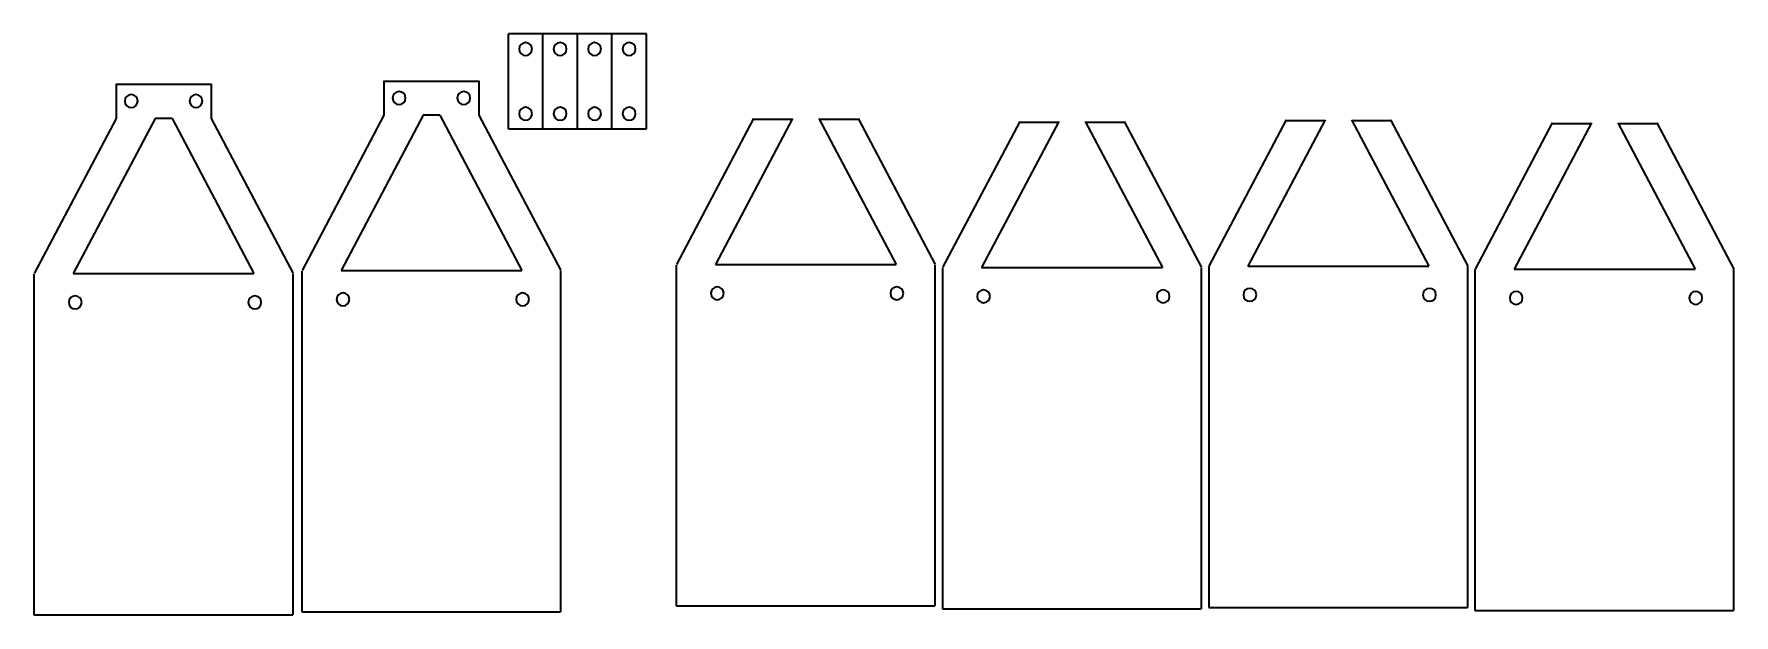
# Model space of a CAD drawing. Header units: inches. Extents: x 160 to 554, y -210 to -76.
import ezdxf

# ---------------------------------------------------------------- set-up
doc = ezdxf.new("R2010")
doc.units = ezdxf.units.IN
doc.header["$MEASUREMENT"] = 0
doc.layers.add('Layer 1', color=7, linetype='Continuous')

msp = doc.modelspace()

# ---------------------------------------------------------------- linework, layer by layer
at = {"layer": 'Layer 1', "color": 1, "lineweight": 35, "true_color": 0xff0000}
for points in [[(277.96, -75.71), (269.96, -75.71)], [(269.96, -97.71), (269.96, -75.71)], [(277.96, -97.71), (277.96, -75.71)], [(285.96, -75.71), (277.96, -75.71)], [(293.96, -75.71), (285.96, -75.71)], [(285.96, -97.71), (285.96, -75.71)], [(301.96, -75.71), (293.96, -75.71)], [(293.96, -97.71), (293.96, -75.71)], [(301.96, -97.71), (301.96, -75.71)], [(241.13, -86.57), (241.13, -94.57)], [(241.13, -86.66), (263.13, -86.66)], [(263.13, -86.57), (263.13, -94.57)], [(179.04, -87.28), (179.04, -95.28)], [(179.04, -87.36), (201.04, -87.36)], [(201.04, -87.28), (201.04, -95.28)], [(241.13, -94.57), (222.13, -130.57)], [(263.13, -94.57), (282.13, -130.57)], [(179.04, -95.28), (160.04, -131.28)], [(201.04, -95.28), (220.04, -131.28)], [(269.96, -97.71), (277.96, -97.71)], [(277.96, -97.71), (285.96, -97.71)], [(285.96, -97.71), (293.96, -97.71)], [(293.96, -97.71), (301.96, -97.71)], [(326.8, -95.28), (308.91, -129.16)], [(335.84, -95.28), (317.96, -129.16)], [(326.85, -95.43), (335.67, -95.43)], [(341.98, -95.28), (359.87, -129.16)], [(342.02, -95.43), (351.19, -95.43)], [(351.03, -95.28), (368.91, -129.16)], [(388.53, -95.98), (370.65, -129.87)], [(397.58, -95.98), (379.69, -129.87)], [(388.58, -96.13), (397.4, -96.13)], [(403.72, -95.98), (421.6, -129.87)], [(403.75, -96.13), (412.93, -96.13)], [(412.77, -95.98), (430.65, -129.87)], [(450.27, -95.63), (432.38, -129.52)], [(459.31, -95.63), (441.43, -129.52)], [(450.32, -95.78), (459.14, -95.78)], [(465.46, -95.63), (483.34, -129.52)], [(465.49, -95.78), (474.66, -95.78)], [(474.5, -95.63), (492.38, -129.52)], [(512, -96.34), (494.12, -130.22)], [(521.05, -96.34), (503.17, -130.22)], [(512.06, -96.48), (520.88, -96.48)], [(527.19, -96.34), (545.08, -130.22)], [(527.23, -96.48), (536.4, -96.48)], [(536.24, -96.34), (554.12, -130.22)], [(308.86, -129.29), (308.86, -208.32)], [(317.96, -129.16), (359.87, -129.16)], [(368.83, -129.29), (368.83, -208.32)], [(370.59, -130), (370.59, -209.02)], [(379.69, -129.87), (421.6, -129.87)], [(430.57, -130), (430.57, -209.02)], [(432.33, -129.65), (432.33, -208.67)], [(441.43, -129.52), (483.34, -129.52)], [(492.3, -129.65), (492.3, -208.67)], [(159.98, -131.41), (159.98, -210.43)], [(219.96, -131.41), (219.96, -210.43)], [(222.07, -130.7), (222.07, -209.73)], [(282.05, -130.7), (282.05, -209.73)], [(494.07, -130.35), (494.07, -209.37)], [(503.17, -130.22), (545.08, -130.22)], [(554.04, -130.35), (554.04, -209.37)], [(308.86, -208.32), (368.83, -208.32)], [(432.33, -208.67), (492.3, -208.67)], [(159.98, -210.43), (219.96, -210.43)], [(222.07, -209.73), (282.05, -209.73)], [(370.59, -209.02), (430.57, -209.02)], [(494.07, -209.37), (554.04, -209.37)]]:
    msp.add_lwpolyline(points, dxfattribs=at)
at = {"layer": 'Layer 1', "color": 7, "lineweight": 35, "true_color": 0xffffff}
for points in [[(250.18, -94.57), (231.18, -130.57)], [(254.08, -94.57), (250.18, -94.57)], [(254.08, -94.57), (273.08, -130.57)], [(188.09, -95.28), (169.09, -131.28)], [(191.99, -95.28), (188.09, -95.28)], [(191.99, -95.28), (210.99, -131.28)], [(169.09, -131.28), (210.99, -131.28)], [(231.18, -130.57), (273.08, -130.57)]]:
    msp.add_lwpolyline(points, dxfattribs=at)
for points in [[(275.46, -79.21), (275.46, -80.04), (274.79, -80.71), (273.96, -80.71), (273.13, -80.71), (272.46, -80.04), (272.46, -79.21), (272.46, -78.39), (273.13, -77.71), (273.96, -77.71), (274.79, -77.71), (275.46, -78.39), (275.46, -79.21)], [(283.46, -79.21), (283.46, -80.04), (282.79, -80.71), (281.96, -80.71), (281.13, -80.71), (280.46, -80.04), (280.46, -79.21), (280.46, -78.39), (281.13, -77.71), (281.96, -77.71), (282.79, -77.71), (283.46, -78.39), (283.46, -79.21)], [(291.46, -79.21), (291.46, -80.04), (290.79, -80.71), (289.96, -80.71), (289.13, -80.71), (288.46, -80.04), (288.46, -79.21), (288.46, -78.39), (289.13, -77.71), (289.96, -77.71), (290.79, -77.71), (291.46, -78.39), (291.46, -79.21)], [(299.46, -79.21), (299.46, -80.04), (298.79, -80.71), (297.96, -80.71), (297.13, -80.71), (296.46, -80.04), (296.46, -79.21), (296.46, -78.39), (297.13, -77.71), (297.96, -77.71), (298.79, -77.71), (299.46, -78.39), (299.46, -79.21)], [(182.54, -89.78), (183.37, -89.78), (184.04, -90.45), (184.04, -91.28), (184.04, -92.11), (183.37, -92.78), (182.54, -92.78), (181.71, -92.78), (181.04, -92.11), (181.04, -91.28), (181.04, -90.45), (181.71, -89.78), (182.54, -89.78)], [(197.54, -89.78), (198.37, -89.78), (199.04, -90.45), (199.04, -91.28), (199.04, -92.11), (198.37, -92.78), (197.54, -92.78), (196.71, -92.78), (196.04, -92.11), (196.04, -91.28), (196.04, -90.45), (196.71, -89.78), (197.54, -89.78)], [(244.63, -89.07), (245.46, -89.07), (246.13, -89.75), (246.13, -90.57), (246.13, -91.4), (245.46, -92.07), (244.63, -92.07), (243.8, -92.07), (243.13, -91.4), (243.13, -90.57), (243.13, -89.75), (243.8, -89.07), (244.63, -89.07)], [(259.63, -89.07), (260.46, -89.07), (261.13, -89.75), (261.13, -90.57), (261.13, -91.4), (260.46, -92.07), (259.63, -92.07), (258.8, -92.07), (258.13, -91.4), (258.13, -90.57), (258.13, -89.75), (258.8, -89.07), (259.63, -89.07)], [(275.46, -94.21), (275.46, -95.04), (274.79, -95.71), (273.96, -95.71), (273.13, -95.71), (272.46, -95.04), (272.46, -94.21), (272.46, -93.39), (273.13, -92.71), (273.96, -92.71), (274.79, -92.71), (275.46, -93.39), (275.46, -94.21)], [(283.46, -94.21), (283.46, -95.04), (282.79, -95.71), (281.96, -95.71), (281.13, -95.71), (280.46, -95.04), (280.46, -94.21), (280.46, -93.39), (281.13, -92.71), (281.96, -92.71), (282.79, -92.71), (283.46, -93.39), (283.46, -94.21)], [(291.46, -94.21), (291.46, -95.04), (290.79, -95.71), (289.96, -95.71), (289.13, -95.71), (288.46, -95.04), (288.46, -94.21), (288.46, -93.39), (289.13, -92.71), (289.96, -92.71), (290.79, -92.71), (291.46, -93.39), (291.46, -94.21)], [(299.46, -94.21), (299.46, -95.04), (298.79, -95.71), (297.96, -95.71), (297.13, -95.71), (296.46, -95.04), (296.46, -94.21), (296.46, -93.39), (297.13, -92.71), (297.96, -92.71), (298.79, -92.71), (299.46, -93.39), (299.46, -94.21)], [(171.04, -137.96), (171.04, -138.79), (170.37, -139.46), (169.54, -139.46), (168.71, -139.46), (168.04, -138.79), (168.04, -137.96), (168.04, -137.13), (168.71, -136.46), (169.54, -136.46), (170.37, -136.46), (171.04, -137.13), (171.04, -137.96)], [(212.67, -137.96), (212.67, -138.79), (212, -139.46), (211.17, -139.46), (210.34, -139.46), (209.67, -138.79), (209.67, -137.96), (209.67, -137.13), (210.34, -136.46), (211.17, -136.46), (212, -136.46), (212.67, -137.13), (212.67, -137.96)], [(233.13, -137.25), (233.13, -138.08), (232.46, -138.75), (231.63, -138.75), (230.8, -138.75), (230.13, -138.08), (230.13, -137.25), (230.13, -136.42), (230.8, -135.75), (231.63, -135.75), (232.46, -135.75), (233.13, -136.42), (233.13, -137.25)], [(274.76, -137.25), (274.76, -138.08), (274.08, -138.75), (273.26, -138.75), (272.43, -138.75), (271.76, -138.08), (271.76, -137.25), (271.76, -136.42), (272.43, -135.75), (273.26, -135.75), (274.08, -135.75), (274.76, -136.42), (274.76, -137.25)], [(319.91, -135.84), (319.91, -136.67), (319.24, -137.34), (318.41, -137.34), (317.58, -137.34), (316.91, -136.67), (316.91, -135.84), (316.91, -135.01), (317.58, -134.34), (318.41, -134.34), (319.24, -134.34), (319.91, -135.01), (319.91, -135.84)], [(361.54, -135.84), (361.54, -136.67), (360.87, -137.34), (360.04, -137.34), (359.21, -137.34), (358.54, -136.67), (358.54, -135.84), (358.54, -135.01), (359.21, -134.34), (360.04, -134.34), (360.87, -134.34), (361.54, -135.01), (361.54, -135.84)], [(381.65, -136.55), (381.65, -137.38), (380.98, -138.05), (380.15, -138.05), (379.32, -138.05), (378.65, -137.38), (378.65, -136.55), (378.65, -135.72), (379.32, -135.05), (380.15, -135.05), (380.98, -135.05), (381.65, -135.72), (381.65, -136.55)], [(423.28, -136.55), (423.28, -137.38), (422.6, -138.05), (421.78, -138.05), (420.95, -138.05), (420.28, -137.38), (420.28, -136.55), (420.28, -135.72), (420.95, -135.05), (421.78, -135.05), (422.6, -135.05), (423.28, -135.72), (423.28, -136.55)], [(443.38, -136.19), (443.38, -137.02), (442.71, -137.69), (441.88, -137.69), (441.06, -137.69), (440.38, -137.02), (440.38, -136.19), (440.38, -135.37), (441.06, -134.69), (441.88, -134.69), (442.71, -134.69), (443.38, -135.37), (443.38, -136.19)], [(485.01, -136.19), (485.01, -137.02), (484.34, -137.69), (483.51, -137.69), (482.68, -137.69), (482.01, -137.02), (482.01, -136.19), (482.01, -135.37), (482.68, -134.69), (483.51, -134.69), (484.34, -134.69), (485.01, -135.37), (485.01, -136.19)], [(505.12, -136.9), (505.12, -137.73), (504.45, -138.4), (503.62, -138.4), (502.79, -138.4), (502.12, -137.73), (502.12, -136.9), (502.12, -136.07), (502.79, -135.4), (503.62, -135.4), (504.45, -135.4), (505.12, -136.07), (505.12, -136.9)], [(546.75, -136.9), (546.75, -137.73), (546.08, -138.4), (545.25, -138.4), (544.42, -138.4), (543.75, -137.73), (543.75, -136.9), (543.75, -136.07), (544.42, -135.4), (545.25, -135.4), (546.08, -135.4), (546.75, -136.07), (546.75, -136.9)]]:
    msp.add_open_spline(points, degree=3, knots=[0, 0, 0, 0, 1, 1, 1, 2, 2, 2, 3, 3, 3, 4, 4, 4, 4], dxfattribs=at)

doc.saveas('drawing.dxf')
